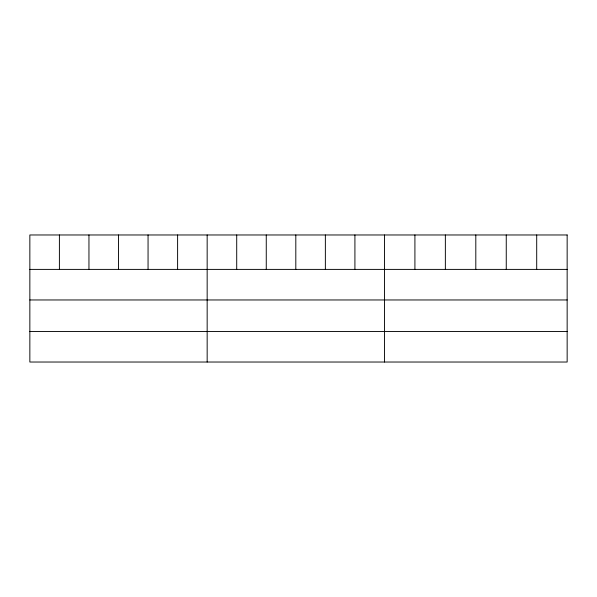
<?xml version="1.0" encoding="UTF-8"?>
<svg xmlns="http://www.w3.org/2000/svg" width="597" height="597" viewBox="0 0 597 597"><rect width="100%" height="100%" fill="white"/><g stroke="black" fill="none" stroke-linecap="round" stroke-linejoin="round"><path stroke-width="0.9" d="M29.85 269.396L567.15 269.396M29.85 299.963L567.15 299.963M29.85 331.462L567.15 331.462M536.703 234.972L536.703 269.396M506.256 234.972L506.256 269.396M475.809 234.972L475.809 269.396M445.362 234.972L445.362 269.396M414.915 234.972L414.915 269.396M384.468 234.972L384.468 362.028M354.916 234.972L354.916 269.396M325.365 234.972L325.365 269.396M295.813 234.972L295.813 269.396M266.262 234.972L266.262 269.396M236.71 234.972L236.71 269.396M207.159 234.972L207.159 362.028M177.607 234.972L177.607 269.396M148.056 234.972L148.056 269.396M118.505 234.972L118.505 269.396M88.953 234.972L88.953 269.396M59.401 234.972L59.401 269.396M567.15 234.972L29.85 234.972L29.85 362.028L567.15 362.028L567.15 234.972"/></g></svg>
